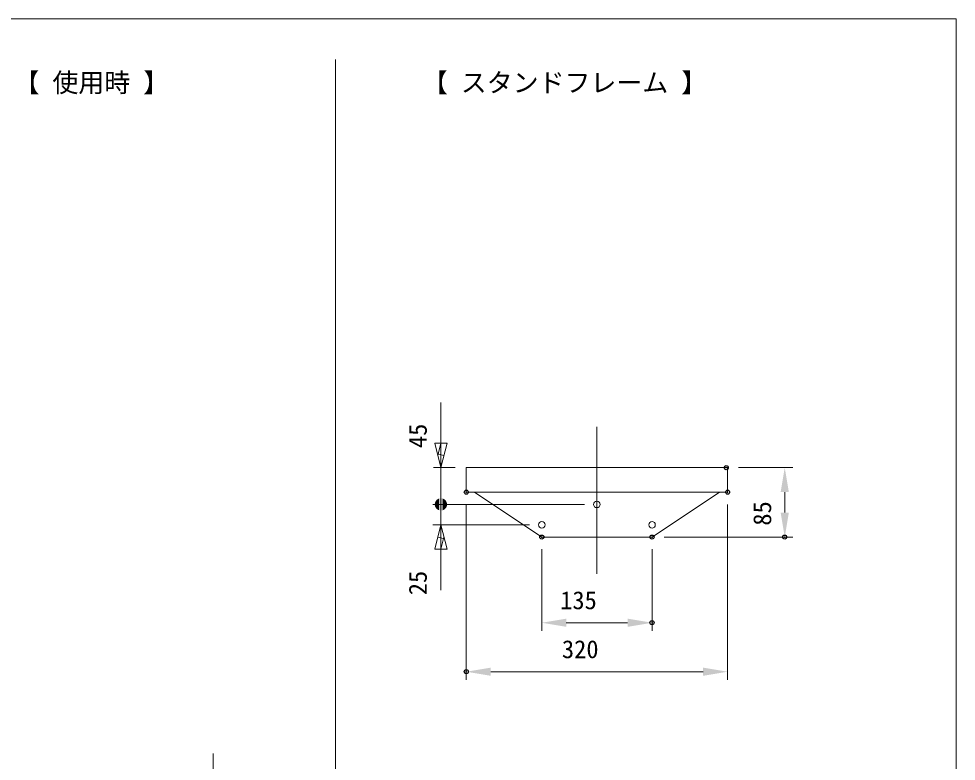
# Model space of a CAD drawing. Units: millimetres on the paper. Extents: x -203 to 203, y -143 to 143.
# Drawn here: x 83.2 to 198, y 47 to 138 of the extents above; entities that cross this region are included whole.
import ezdxf
from ezdxf.enums import TextEntityAlignment as Align

# ---------------------------------------------------------------- set-up
doc = ezdxf.new("R2010")
doc.units = ezdxf.units.MM
doc.header["$PDMODE"] = 32
doc.header["$PDSIZE"] = 0.5
for name, color, linetype, lineweight in [('0-1_DIMENSION_LINES$02_DIMENSI', 1, 'Continuous', 20), ('0-5_DIMENSION_LINES$03_LINES', 7, 'Continuous', 18), ('0-6_DIMENSION_LINES$01_CENTER_', 7, 'Continuous', 20), ('0-7_WAKU_INVISIBLE', 7, 'Continuous', 18), ('0-8_図面_FORMAT$01_WAKU$OUT_LINE', 6, 'Continuous', 18)]:
    doc.layers.add(name, color=color, linetype=linetype, lineweight=lineweight)
doc.layers.add('0-3_DEFPOINTS', color=7, linetype='Continuous')
doc.styles.add('ＭＳ ゴシック', font='')
doc.styles.get('ＭＳ ゴシック').set_extended_font_data('MS Gothic')

# ---------------------------------------------------------------- blocks, each defined once
blk = doc.blocks.new('D25')
at = {"layer": '0-1_DIMENSION_LINES$02_DIMENSI', "color": 7}
for p, q in [((2027.25, 1043), (2027.25, 1033)), ((2040.75, 1043), (2040.75, 1033)), ((2030.25, 1034), (2037.75, 1034))]:
    blk.add_line(p, q, dxfattribs=at)
for points in [[(2030.25, 1034.5), (2030.25, 1033.5), (2027.25, 1034)], [(2037.75, 1033.5), (2037.75, 1034.5), (2040.75, 1034)]]:
    blk.add_solid(points, dxfattribs=at)
at = {"layer": '0-3_DEFPOINTS'}
for p in [(2027.25, 1044.5), (2040.75, 1044.5), (2040.75, 1034)]:
    blk.add_point(p, dxfattribs=at)
at = {"layer": '0-1_DIMENSION_LINES$02_DIMENSI', "color": 7, "style": 'ＭＳ ゴシック'}
blk.add_text('135', height=2.199, dxfattribs=at).set_placement((2029.5, 1035), align=Align.BOTTOM_LEFT)
blk = doc.blocks.new('U82')
at = {"layer": '0-1_DIMENSION_LINES$02_DIMENSI'}
for points in [[(2014.726, 1047.77), (2014.709, 1049.226), (2014.726, 1049.23)], [(2014.744, 1047.766), (2014.726, 1049.23), (2014.744, 1049.234)], [(2014.726, 1047.77), (2014.726, 1049.23), (2014.744, 1047.766)], [(2014.761, 1047.763), (2014.744, 1049.234), (2014.761, 1049.237)], [(2014.744, 1047.766), (2014.744, 1049.234), (2014.761, 1047.763)], [(2014.778, 1047.76), (2014.761, 1049.237), (2014.778, 1049.24)], [(2014.761, 1047.763), (2014.761, 1049.237), (2014.778, 1047.76)], [(2014.796, 1047.757), (2014.778, 1049.24), (2014.796, 1049.243)], [(2014.778, 1047.76), (2014.778, 1049.24), (2014.796, 1047.757)], [(2014.813, 1047.755), (2014.796, 1049.243), (2014.813, 1049.245)], [(2014.796, 1047.757), (2014.796, 1049.243), (2014.813, 1047.755)], [(2014.83, 1047.753), (2014.813, 1049.245), (2014.83, 1049.247)], [(2014.813, 1047.755), (2014.813, 1049.245), (2014.83, 1047.753)], [(2014.847, 1047.752), (2014.83, 1049.247), (2014.847, 1049.248)], [(2014.83, 1047.753), (2014.83, 1049.247), (2014.847, 1047.752)], [(2014.864, 1047.751), (2014.847, 1049.248), (2014.864, 1049.249)], [(2014.847, 1047.752), (2014.847, 1049.248), (2014.864, 1047.751)], [(2014.881, 1047.75), (2014.864, 1049.249), (2014.881, 1049.25)], [(2014.864, 1047.751), (2014.864, 1049.249), (2014.881, 1047.75)], [(2014.881, 1047.75), (2014.881, 1049.25), (2014.897, 1047.75)], [(2014.897, 1047.75), (2014.881, 1049.25), (2014.897, 1049.25)], [(2014.897, 1047.75), (2014.897, 1049.25), (2014.914, 1047.75)], [(2014.914, 1047.75), (2014.897, 1049.25), (2014.914, 1049.25)], [(2014.914, 1047.75), (2014.914, 1049.25), (2014.931, 1047.751)], [(2014.931, 1047.751), (2014.914, 1049.25), (2014.931, 1049.249)], [(2014.931, 1047.751), (2014.931, 1049.249), (2014.948, 1047.752)], [(2014.948, 1047.752), (2014.931, 1049.249), (2014.948, 1049.248)], [(2014.948, 1047.752), (2014.948, 1049.248), (2014.965, 1047.753)], [(2014.965, 1047.753), (2014.948, 1049.248), (2014.965, 1049.247)], [(2014.965, 1047.753), (2014.965, 1049.247), (2014.982, 1047.755)], [(2014.982, 1047.755), (2014.965, 1049.247), (2014.982, 1049.245)], [(2014.982, 1047.755), (2014.982, 1049.245), (2014.999, 1047.757)], [(2014.999, 1047.757), (2014.982, 1049.245), (2014.999, 1049.243)], [(2014.999, 1047.757), (2014.999, 1049.243), (2015.017, 1047.76)], [(2015.017, 1047.76), (2014.999, 1049.243), (2015.017, 1049.24)], [(2015.017, 1047.76), (2015.017, 1049.24), (2015.034, 1047.763)], [(2015.034, 1047.763), (2015.017, 1049.24), (2015.034, 1049.237)], [(2015.034, 1047.763), (2015.034, 1049.237), (2015.051, 1047.766)], [(2015.051, 1047.766), (2015.034, 1049.237), (2015.051, 1049.234)], [(2015.051, 1047.766), (2015.051, 1049.234), (2015.069, 1047.77)], [(2015.069, 1047.77), (2015.051, 1049.234), (2015.069, 1049.23)], [(2015.069, 1047.77), (2015.069, 1049.23), (2015.086, 1047.774)], [(2015.086, 1047.774), (2015.069, 1049.23), (2015.086, 1049.226)], [(2014.148, 1048.483), (2014.147, 1048.5), (2014.148, 1048.517)], [(2014.149, 1048.45), (2014.148, 1048.533), (2014.149, 1048.55)], [(2014.148, 1048.467), (2014.148, 1048.517), (2014.148, 1048.533)], [(2014.148, 1048.467), (2014.148, 1048.533), (2014.149, 1048.45)], [(2014.148, 1048.483), (2014.148, 1048.517), (2014.148, 1048.467)], [(2014.151, 1048.433), (2014.149, 1048.55), (2014.151, 1048.567)], [(2014.149, 1048.45), (2014.149, 1048.55), (2014.151, 1048.433)], [(2014.152, 1048.415), (2014.151, 1048.567), (2014.152, 1048.585)], [(2014.151, 1048.433), (2014.151, 1048.567), (2014.152, 1048.415)], [(2014.154, 1048.398), (2014.152, 1048.585), (2014.154, 1048.602)], [(2014.152, 1048.415), (2014.152, 1048.585), (2014.154, 1048.398)], [(2014.157, 1048.381), (2014.154, 1048.602), (2014.157, 1048.619)], [(2014.154, 1048.398), (2014.154, 1048.602), (2014.157, 1048.381)], [(2014.16, 1048.364), (2014.157, 1048.619), (2014.16, 1048.636)], [(2014.157, 1048.381), (2014.157, 1048.619), (2014.16, 1048.364)], [(2014.163, 1048.346), (2014.16, 1048.636), (2014.163, 1048.654)], [(2014.16, 1048.364), (2014.16, 1048.636), (2014.163, 1048.346)], [(2014.167, 1048.329), (2014.163, 1048.654), (2014.167, 1048.671)], [(2014.163, 1048.346), (2014.163, 1048.654), (2014.167, 1048.329)], [(2014.172, 1048.311), (2014.167, 1048.671), (2014.172, 1048.689)], [(2014.167, 1048.329), (2014.167, 1048.671), (2014.172, 1048.311)], [(2014.176, 1048.294), (2014.172, 1048.689), (2014.176, 1048.706)], [(2014.172, 1048.311), (2014.172, 1048.689), (2014.176, 1048.294)], [(2014.182, 1048.276), (2014.176, 1048.706), (2014.182, 1048.724)], [(2014.176, 1048.294), (2014.176, 1048.706), (2014.182, 1048.276)], [(2014.187, 1048.259), (2014.182, 1048.724), (2014.187, 1048.741)], [(2014.182, 1048.276), (2014.182, 1048.724), (2014.187, 1048.259)], [(2014.194, 1048.241), (2014.187, 1048.741), (2014.194, 1048.759)], [(2014.187, 1048.259), (2014.187, 1048.741), (2014.194, 1048.241)], [(2014.2, 1048.224), (2014.194, 1048.759), (2014.2, 1048.776)], [(2014.194, 1048.241), (2014.194, 1048.759), (2014.2, 1048.224)], [(2014.207, 1048.207), (2014.2, 1048.776), (2014.207, 1048.793)], [(2014.2, 1048.224), (2014.2, 1048.776), (2014.207, 1048.207)], [(2014.215, 1048.189), (2014.207, 1048.793), (2014.215, 1048.811)], [(2014.207, 1048.207), (2014.207, 1048.793), (2014.215, 1048.189)], [(2014.223, 1048.172), (2014.215, 1048.811), (2014.223, 1048.828)], [(2014.215, 1048.189), (2014.215, 1048.811), (2014.223, 1048.172)], [(2014.231, 1048.156), (2014.223, 1048.828), (2014.231, 1048.844)], [(2014.223, 1048.172), (2014.223, 1048.828), (2014.231, 1048.156)], [(2014.24, 1048.139), (2014.231, 1048.844), (2014.24, 1048.861)], [(2014.231, 1048.156), (2014.231, 1048.844), (2014.24, 1048.139)], [(2014.25, 1048.122), (2014.24, 1048.861), (2014.25, 1048.878)], [(2014.24, 1048.139), (2014.24, 1048.861), (2014.25, 1048.122)], [(2014.259, 1048.106), (2014.25, 1048.878), (2014.259, 1048.894)], [(2014.25, 1048.122), (2014.25, 1048.878), (2014.259, 1048.106)], [(2014.27, 1048.09), (2014.259, 1048.894), (2014.27, 1048.91)], [(2014.259, 1048.106), (2014.259, 1048.894), (2014.27, 1048.09)], [(2014.28, 1048.074), (2014.27, 1048.91), (2014.28, 1048.926)], [(2014.27, 1048.09), (2014.27, 1048.91), (2014.28, 1048.074)], [(2014.292, 1048.058), (2014.28, 1048.926), (2014.292, 1048.942)], [(2014.28, 1048.074), (2014.28, 1048.926), (2014.292, 1048.058)], [(2014.303, 1048.042), (2014.292, 1048.942), (2014.303, 1048.958)], [(2014.292, 1048.058), (2014.292, 1048.942), (2014.303, 1048.042)], [(2014.315, 1048.027), (2014.303, 1048.958), (2014.315, 1048.973)], [(2014.303, 1048.042), (2014.303, 1048.958), (2014.315, 1048.027)], [(2014.328, 1048.012), (2014.315, 1048.973), (2014.328, 1048.988)], [(2014.315, 1048.027), (2014.315, 1048.973), (2014.328, 1048.012)], [(2014.34, 1047.998), (2014.328, 1048.988), (2014.34, 1049.002)], [(2014.328, 1048.012), (2014.328, 1048.988), (2014.34, 1047.998)], [(2014.354, 1047.984), (2014.34, 1049.002), (2014.354, 1049.016)], [(2014.34, 1047.998), (2014.34, 1049.002), (2014.354, 1047.984)], [(2014.367, 1047.97), (2014.354, 1049.016), (2014.367, 1049.03)], [(2014.354, 1047.984), (2014.354, 1049.016), (2014.367, 1047.97)], [(2014.381, 1047.956), (2014.367, 1049.03), (2014.381, 1049.044)], [(2014.367, 1047.97), (2014.367, 1049.03), (2014.381, 1047.956)], [(2014.395, 1047.943), (2014.381, 1049.044), (2014.395, 1049.057)], [(2014.381, 1047.956), (2014.381, 1049.044), (2014.395, 1047.943)], [(2014.41, 1047.93), (2014.395, 1049.057), (2014.41, 1049.07)], [(2014.395, 1047.943), (2014.395, 1049.057), (2014.41, 1047.93)], [(2014.425, 1047.918), (2014.41, 1049.07), (2014.425, 1049.082)], [(2014.41, 1047.93), (2014.41, 1049.07), (2014.425, 1047.918)], [(2014.44, 1047.906), (2014.425, 1049.082), (2014.44, 1049.094)], [(2014.425, 1047.918), (2014.425, 1049.082), (2014.44, 1047.906)], [(2014.455, 1047.894), (2014.44, 1049.094), (2014.455, 1049.106)], [(2014.44, 1047.906), (2014.44, 1049.094), (2014.455, 1047.894)], [(2014.471, 1047.883), (2014.455, 1049.106), (2014.471, 1049.117)], [(2014.455, 1047.894), (2014.455, 1049.106), (2014.471, 1047.883)], [(2014.487, 1047.872), (2014.471, 1049.117), (2014.487, 1049.128)], [(2014.471, 1047.883), (2014.471, 1049.117), (2014.487, 1047.872)], [(2014.503, 1047.862), (2014.487, 1049.128), (2014.503, 1049.138)], [(2014.487, 1047.872), (2014.487, 1049.128), (2014.503, 1047.862)], [(2014.52, 1047.852), (2014.503, 1049.138), (2014.52, 1049.148)], [(2014.503, 1047.862), (2014.503, 1049.138), (2014.52, 1047.852)], [(2014.536, 1047.843), (2014.52, 1049.148), (2014.536, 1049.157)], [(2014.52, 1047.852), (2014.52, 1049.148), (2014.536, 1047.843)], [(2014.553, 1047.834), (2014.536, 1049.157), (2014.553, 1049.166)], [(2014.536, 1047.843), (2014.536, 1049.157), (2014.553, 1047.834)], [(2014.57, 1047.825), (2014.553, 1049.166), (2014.57, 1049.175)], [(2014.553, 1047.834), (2014.553, 1049.166), (2014.57, 1047.825)], [(2014.587, 1047.817), (2014.57, 1049.175), (2014.587, 1049.183)], [(2014.57, 1047.825), (2014.57, 1049.175), (2014.587, 1047.817)], [(2014.604, 1047.81), (2014.587, 1049.183), (2014.604, 1049.19)], [(2014.587, 1047.817), (2014.587, 1049.183), (2014.604, 1047.81)], [(2014.621, 1047.803), (2014.604, 1049.19), (2014.621, 1049.197)], [(2014.604, 1047.81), (2014.604, 1049.19), (2014.621, 1047.803)], [(2014.639, 1047.796), (2014.621, 1049.197), (2014.639, 1049.204)], [(2014.621, 1047.803), (2014.621, 1049.197), (2014.639, 1047.796)], [(2014.656, 1047.79), (2014.639, 1049.204), (2014.656, 1049.21)], [(2014.639, 1047.796), (2014.639, 1049.204), (2014.656, 1047.79)], [(2014.674, 1047.784), (2014.656, 1049.21), (2014.674, 1049.216)], [(2014.656, 1047.79), (2014.656, 1049.21), (2014.674, 1047.784)], [(2014.691, 1047.779), (2014.674, 1049.216), (2014.691, 1049.221)], [(2014.674, 1047.784), (2014.674, 1049.216), (2014.691, 1047.779)], [(2014.709, 1047.774), (2014.691, 1049.221), (2014.709, 1049.226)], [(2014.691, 1047.779), (2014.691, 1049.221), (2014.709, 1047.774)], [(2014.709, 1047.774), (2014.709, 1049.226), (2014.726, 1047.77)], [(2015.086, 1047.774), (2015.086, 1049.226), (2015.104, 1047.779)], [(2015.104, 1047.779), (2015.086, 1049.226), (2015.104, 1049.221)], [(2015.104, 1047.779), (2015.104, 1049.221), (2015.121, 1047.784)], [(2015.121, 1047.784), (2015.104, 1049.221), (2015.121, 1049.216)], [(2015.121, 1047.784), (2015.121, 1049.216), (2015.139, 1047.79)], [(2015.139, 1047.79), (2015.121, 1049.216), (2015.139, 1049.21)], [(2015.139, 1047.79), (2015.139, 1049.21), (2015.156, 1047.796)], [(2015.156, 1047.796), (2015.139, 1049.21), (2015.156, 1049.204)], [(2015.156, 1047.796), (2015.156, 1049.204), (2015.174, 1047.803)], [(2015.174, 1047.803), (2015.156, 1049.204), (2015.174, 1049.197)], [(2015.174, 1047.803), (2015.174, 1049.197), (2015.191, 1047.81)], [(2015.191, 1047.81), (2015.174, 1049.197), (2015.191, 1049.19)], [(2015.191, 1047.81), (2015.191, 1049.19), (2015.208, 1047.817)], [(2015.208, 1047.817), (2015.191, 1049.19), (2015.208, 1049.183)], [(2015.208, 1047.817), (2015.208, 1049.183), (2015.225, 1047.825)], [(2015.225, 1047.825), (2015.208, 1049.183), (2015.225, 1049.175)], [(2015.225, 1047.825), (2015.225, 1049.175), (2015.242, 1047.834)], [(2015.242, 1047.834), (2015.225, 1049.175), (2015.242, 1049.166)], [(2015.242, 1047.834), (2015.242, 1049.166), (2015.259, 1047.843)], [(2015.259, 1047.843), (2015.242, 1049.166), (2015.259, 1049.157)], [(2015.259, 1047.843), (2015.259, 1049.157), (2015.275, 1047.852)], [(2015.275, 1047.852), (2015.259, 1049.157), (2015.275, 1049.148)], [(2015.275, 1047.852), (2015.275, 1049.148), (2015.292, 1047.862)], [(2015.292, 1047.862), (2015.275, 1049.148), (2015.292, 1049.138)], [(2015.292, 1047.862), (2015.292, 1049.138), (2015.308, 1047.872)], [(2015.308, 1047.872), (2015.292, 1049.138), (2015.308, 1049.128)], [(2015.308, 1047.872), (2015.308, 1049.128), (2015.324, 1047.883)], [(2015.324, 1047.883), (2015.308, 1049.128), (2015.324, 1049.117)], [(2015.324, 1047.883), (2015.324, 1049.117), (2015.34, 1047.894)], [(2015.34, 1047.894), (2015.324, 1049.117), (2015.34, 1049.106)], [(2015.34, 1047.894), (2015.34, 1049.106), (2015.355, 1047.906)], [(2015.355, 1047.906), (2015.34, 1049.106), (2015.355, 1049.094)], [(2015.355, 1047.906), (2015.355, 1049.094), (2015.37, 1047.918)], [(2015.37, 1047.918), (2015.355, 1049.094), (2015.37, 1049.082)], [(2015.37, 1047.918), (2015.37, 1049.082), (2015.385, 1047.93)], [(2015.385, 1047.93), (2015.37, 1049.082), (2015.385, 1049.07)], [(2015.385, 1047.93), (2015.385, 1049.07), (2015.4, 1047.943)], [(2015.4, 1047.943), (2015.385, 1049.07), (2015.4, 1049.057)], [(2015.4, 1047.943), (2015.4, 1049.057), (2015.414, 1047.956)], [(2015.414, 1047.956), (2015.4, 1049.057), (2015.414, 1049.044)], [(2015.414, 1047.956), (2015.414, 1049.044), (2015.428, 1047.97)], [(2015.428, 1047.97), (2015.414, 1049.044), (2015.428, 1049.03)], [(2015.428, 1047.97), (2015.428, 1049.03), (2015.441, 1047.984)], [(2015.441, 1047.984), (2015.428, 1049.03), (2015.441, 1049.016)], [(2015.441, 1047.984), (2015.441, 1049.016), (2015.455, 1047.998)], [(2015.455, 1047.998), (2015.441, 1049.016), (2015.455, 1049.002)], [(2015.455, 1047.998), (2015.455, 1049.002), (2015.467, 1048.012)], [(2015.467, 1048.012), (2015.455, 1049.002), (2015.467, 1048.988)], [(2015.467, 1048.012), (2015.467, 1048.988), (2015.48, 1048.027)], [(2015.48, 1048.027), (2015.467, 1048.988), (2015.48, 1048.973)], [(2015.48, 1048.027), (2015.48, 1048.973), (2015.492, 1048.042)], [(2015.492, 1048.042), (2015.48, 1048.973), (2015.492, 1048.958)], [(2015.492, 1048.042), (2015.492, 1048.958), (2015.503, 1048.058)], [(2015.503, 1048.058), (2015.492, 1048.958), (2015.503, 1048.942)], [(2015.503, 1048.058), (2015.503, 1048.942), (2015.514, 1048.074)], [(2015.514, 1048.074), (2015.503, 1048.942), (2015.514, 1048.926)], [(2015.514, 1048.074), (2015.514, 1048.926), (2015.525, 1048.09)], [(2015.525, 1048.09), (2015.514, 1048.926), (2015.525, 1048.91)], [(2015.525, 1048.09), (2015.525, 1048.91), (2015.536, 1048.106)], [(2015.536, 1048.106), (2015.525, 1048.91), (2015.536, 1048.894)], [(2015.536, 1048.106), (2015.536, 1048.894), (2015.545, 1048.122)], [(2015.545, 1048.122), (2015.536, 1048.894), (2015.545, 1048.878)], [(2015.545, 1048.122), (2015.545, 1048.878), (2015.555, 1048.139)], [(2015.555, 1048.139), (2015.545, 1048.878), (2015.555, 1048.861)], [(2015.555, 1048.139), (2015.555, 1048.861), (2015.564, 1048.156)], [(2015.564, 1048.156), (2015.555, 1048.861), (2015.564, 1048.844)], [(2015.564, 1048.156), (2015.564, 1048.844), (2015.572, 1048.172)], [(2015.572, 1048.172), (2015.564, 1048.844), (2015.572, 1048.828)], [(2015.572, 1048.172), (2015.572, 1048.828), (2015.58, 1048.189)], [(2015.58, 1048.189), (2015.572, 1048.828), (2015.58, 1048.811)], [(2015.58, 1048.189), (2015.58, 1048.811), (2015.588, 1048.207)], [(2015.588, 1048.207), (2015.58, 1048.811), (2015.588, 1048.793)], [(2015.588, 1048.207), (2015.588, 1048.793), (2015.595, 1048.224)], [(2015.595, 1048.224), (2015.588, 1048.793), (2015.595, 1048.776)], [(2015.595, 1048.224), (2015.595, 1048.776), (2015.601, 1048.241)], [(2015.601, 1048.241), (2015.595, 1048.776), (2015.601, 1048.759)], [(2015.601, 1048.241), (2015.601, 1048.759), (2015.608, 1048.259)], [(2015.608, 1048.259), (2015.601, 1048.759), (2015.608, 1048.741)], [(2015.608, 1048.259), (2015.608, 1048.741), (2015.613, 1048.276)], [(2015.613, 1048.276), (2015.608, 1048.741), (2015.613, 1048.724)], [(2015.613, 1048.276), (2015.613, 1048.724), (2015.619, 1048.294)], [(2015.619, 1048.294), (2015.613, 1048.724), (2015.619, 1048.706)], [(2015.619, 1048.294), (2015.619, 1048.706), (2015.623, 1048.311)], [(2015.623, 1048.311), (2015.619, 1048.706), (2015.623, 1048.689)], [(2015.623, 1048.311), (2015.623, 1048.689), (2015.628, 1048.329)], [(2015.628, 1048.329), (2015.623, 1048.689), (2015.628, 1048.671)], [(2015.628, 1048.329), (2015.628, 1048.671), (2015.632, 1048.346)], [(2015.632, 1048.346), (2015.628, 1048.671), (2015.632, 1048.654)], [(2015.632, 1048.346), (2015.632, 1048.654), (2015.635, 1048.364)], [(2015.635, 1048.364), (2015.632, 1048.654), (2015.635, 1048.636)], [(2015.635, 1048.364), (2015.635, 1048.636), (2015.638, 1048.381)], [(2015.638, 1048.381), (2015.635, 1048.636), (2015.638, 1048.619)], [(2015.638, 1048.381), (2015.638, 1048.619), (2015.641, 1048.398)], [(2015.641, 1048.398), (2015.638, 1048.619), (2015.641, 1048.602)], [(2015.641, 1048.398), (2015.641, 1048.602), (2015.643, 1048.415)], [(2015.643, 1048.415), (2015.641, 1048.602), (2015.643, 1048.585)], [(2015.643, 1048.415), (2015.643, 1048.585), (2015.644, 1048.433)], [(2015.644, 1048.433), (2015.643, 1048.585), (2015.644, 1048.567)], [(2015.644, 1048.433), (2015.644, 1048.567), (2015.646, 1048.45)], [(2015.646, 1048.45), (2015.644, 1048.567), (2015.646, 1048.55)], [(2015.646, 1048.45), (2015.646, 1048.55), (2015.647, 1048.467)], [(2015.647, 1048.467), (2015.646, 1048.55), (2015.647, 1048.533)], [(2015.647, 1048.467), (2015.647, 1048.533), (2015.647, 1048.483)], [(2015.647, 1048.483), (2015.647, 1048.533), (2015.647, 1048.517)], [(2015.647, 1048.483), (2015.647, 1048.517), (2015.647, 1048.5)]]:
    blk.add_solid(points, dxfattribs=at)
blk = doc.blocks.new('D26')
at = {"layer": '0-1_DIMENSION_LINES$02_DIMENSI', "color": 7}
for p, q in [((2051.34, 1053), (2058, 1053)), ((2057, 1050), (2057, 1047.5)), ((2042.25, 1044.5), (2058, 1044.5))]:
    blk.add_line(p, q, dxfattribs=at)
for points in [[(2057.5, 1050), (2056.5, 1050), (2057, 1053)], [(2056.5, 1047.5), (2057.5, 1047.5), (2057, 1044.5)]]:
    blk.add_solid(points, dxfattribs=at)
at = {"layer": '0-3_DEFPOINTS'}
for p in [(2049.84, 1053), (2040.75, 1044.5), (2057, 1044.5)]:
    blk.add_point(p, dxfattribs=at)
at = {"layer": '0-1_DIMENSION_LINES$02_DIMENSI', "color": 7, "style": 'ＭＳ ゴシック'}
blk.add_text('85', height=2.199, rotation=90, dxfattribs=at).set_placement((2056, 1045.893), align=Align.BOTTOM_LEFT)
blk = doc.blocks.new('D29')
at = {"layer": '0-1_DIMENSION_LINES$02_DIMENSI', "color": 7}
for p, q in [((2018, 1048.5), (2018, 1027)), ((2050, 1048.5), (2050, 1027)), ((2047, 1028), (2021, 1028))]:
    blk.add_line(p, q, dxfattribs=at)
for points in [[(2021, 1028.5), (2021, 1027.5), (2018, 1028)], [(2047, 1027.5), (2047, 1028.5), (2050, 1028)]]:
    blk.add_solid(points, dxfattribs=at)
at = {"layer": '0-3_DEFPOINTS'}
for p in [(2018, 1050), (2050, 1050), (2018, 1028)]:
    blk.add_point(p, dxfattribs=at)
at = {"layer": '0-1_DIMENSION_LINES$02_DIMENSI', "color": 7, "style": 'ＭＳ ゴシック'}
blk.add_text('320', height=2.199, dxfattribs=at).set_placement((2029.714, 1029), align=Align.BOTTOM_LEFT)

msp = doc.modelspace()

# ---------------------------------------------------------------- linework, layer by layer
at = {"layer": '0-1_DIMENSION_LINES$02_DIMENSI', "lineweight": 18}
for p, q in [((134.897, 91), (134.897, 68)), ((134.522, 84.5), (134.897, 86)), ((135.272, 84.5), (134.472, 84.7)), ((136.66, 83), (134, 83)), ((134.897, 83), (134.897, 78.5)), ((152.5, 78.5), (133.897, 78.5)), ((152.5, 78.5), (134, 78.5)), ((145.75, 76), (133.897, 76)), ((134.522, 74.5), (135.322, 74.3)), ((135.272, 74.5), (134.897, 73))]:
    msp.add_line(p, q, dxfattribs=at)
for points in [[(134.897, 83), (135.647, 86), (134.147, 86)], [(134.897, 76), (134.147, 73), (135.647, 73)]]:
    msp.add_lwpolyline(points, close=True, dxfattribs=at)
at = {"layer": '0-5_DIMENSION_LINES$03_LINES'}
for p, q in [((122, -107), (122, 133)), ((138, 83), (138, 80)), ((170, 83), (138, 83)), ((138.16, 83), (169.84, 83)), ((170, 80), (170, 83)), ((138, 80), (170, 80)), ((107, 27.2), (107, 48))]:
    msp.add_line(p, q, dxfattribs=at)
msp.add_lwpolyline([(139, 80), (147.25, 74.5), (160.75, 74.5), (169, 80)], dxfattribs=at)
for centre in [(154, 78.5), (147.25, 76), (160.75, 76)]:
    msp.add_circle(centre, 0.4, dxfattribs=at)
at = {"layer": '0-6_DIMENSION_LINES$01_CENTER_'}
msp.add_line((154, 88), (154, 70), dxfattribs=at)
at = {"layer": '0-7_WAKU_INVISIBLE'}
for p, q in [((198, 138), (-198, 138)), ((198, -138), (198, 138))]:
    msp.add_line(p, q, dxfattribs=at)
at = {"layer": '0-8_図面_FORMAT$01_WAKU$OUT_LINE'}
msp.add_lwpolyline([(-198, -138), (198, -138), (198, 138), (-198, 138)], close=True, dxfattribs=at)

# ---------------------------------------------------------------- block references
at = {"layer": '0-1_DIMENSION_LINES$02_DIMENSI'}
for name in ['D26', 'U82', 'D29', 'D25']:
    msp.add_blockref(name, (-1880, -970), dxfattribs=at)

# ---------------------------------------------------------------- texts
at = {"layer": '0-1_DIMENSION_LINES$02_DIMENSI', "color": 7, "style": 'ＭＳ ゴシック'}
for s, p in [('【 使用時 】', (82.572, 128.311)), ('【 スタンドフレーム 】', (132.572, 128.311))]:
    msp.add_text(s, height=2.328, dxfattribs=at).set_placement(p, align=Align.BOTTOM_LEFT)
for s, p in [('45', (133.828, 85.399)), ('25', (133.828, 67.374))]:
    msp.add_text(s, height=2.199, rotation=90, dxfattribs=at).set_placement(p, align=Align.BOTTOM_LEFT)

doc.saveas('drawing.dxf')
